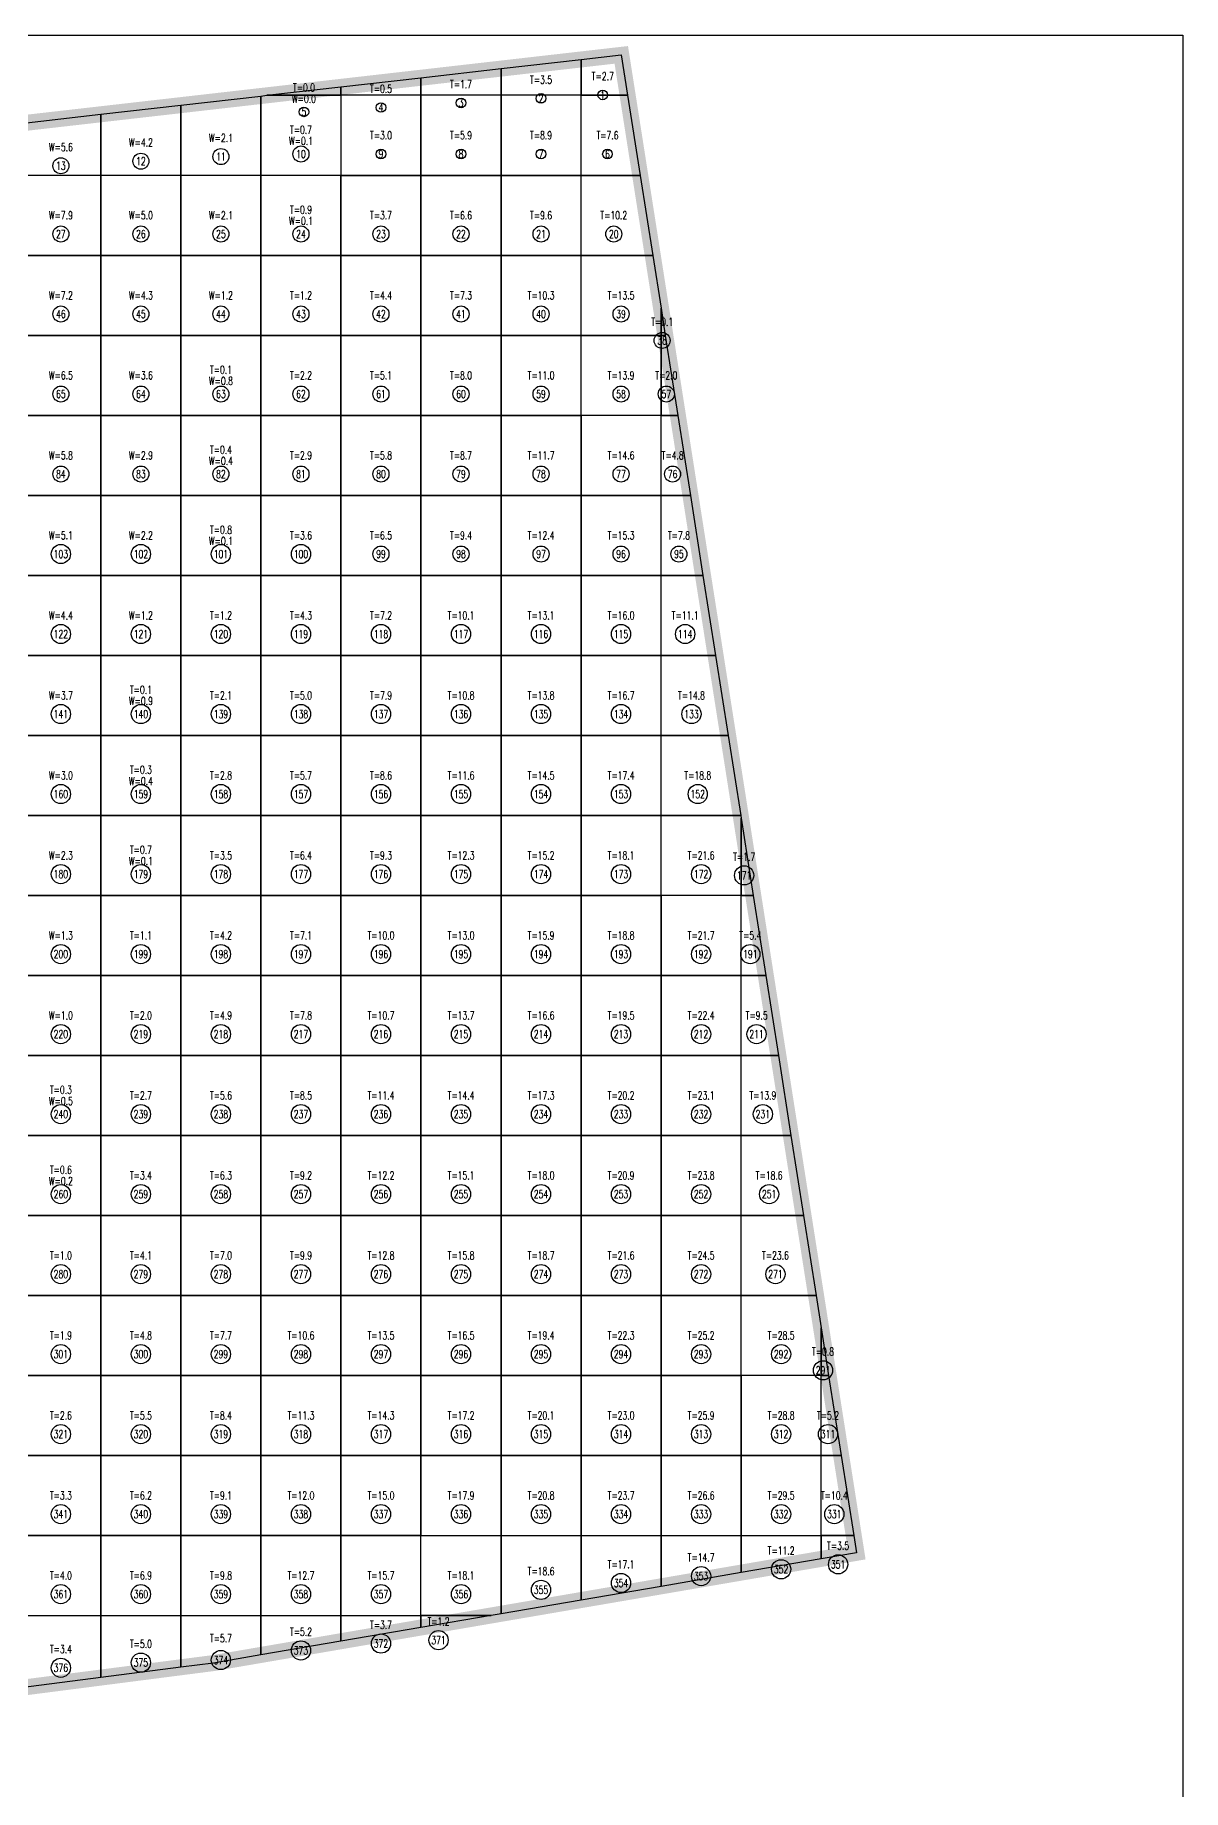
# Model space of a CAD drawing. Extents: x 4283 to 40403, y 1134 to 1764.
# Drawn here: x 14646.8 to 14712, y 1574.4 to 1674.1 of the extents above; entities that cross this region are included whole.
import ezdxf
from ezdxf.enums import TextEntityAlignment as Align

# ---------------------------------------------------------------- set-up
doc = ezdxf.new("R2010")
doc.units = 0
for name, color, linetype in [('tdz_16-2方格网', 2, 'Continuous'), ('tdz_16-2方格网计算', 7, 'Continuous'), ('tdz_土方计算图', 7, 'Continuous'), ('tdz_格田', 6, 'Continuous')]:
    doc.layers.add(name, color=color, linetype=linetype)
doc.styles.add('GLandNum', font='txt_____.ttf', dxfattribs={"width": 0.7, "height": 0.5})

msp = doc.modelspace()

# ---------------------------------------------------------------- linework, layer by layer
at = {"layer": 'tdz_16-2方格网', "linetype": 'Continuous'}
for points in [[(14680.451, 1670.671, 3082.727), (14677.805, 1670.671, 3082.727), (14677.805, 1672.708, 3082.727), (14680.091, 1672.969, 3082.727)], [(14673.259, 1672.189, 3082.727), (14673.259, 1670.671, 3082.727), (14668.714, 1670.671, 3082.727), (14668.714, 1671.67, 3082.727)], [(14677.805, 1672.708, 3082.727), (14677.805, 1670.671, 3082.727), (14673.259, 1670.671, 3082.727), (14673.259, 1672.189, 3082.727)], [(14664.168, 1671.151, 3082.727), (14664.168, 1670.671, 3082.727), (14659.961, 1670.671, 3082.727)], [(14668.714, 1671.67, 3082.727), (14668.714, 1670.671, 3082.727), (14664.168, 1670.671, 3082.727), (14664.168, 1671.151, 3082.727)], [(14655.077, 1670.113, 3082.727), (14655.077, 1666.125, 3082.727), (14650.532, 1666.125, 3082.727), (14650.532, 1669.594, 3082.727)], [(14659.623, 1670.632, 3082.727), (14659.623, 1666.125, 3082.727), (14655.077, 1666.125, 3082.727), (14655.077, 1670.113, 3082.727)], [(14659.961, 1670.671, 3082.727), (14664.168, 1670.671, 3082.727), (14664.168, 1666.125, 3082.727), (14659.623, 1666.125, 3082.727), (14659.623, 1670.632, 3082.727)], [(14664.168, 1670.671, 3082.727), (14664.168, 1666.125, 3082.727), (14668.714, 1666.125, 3082.727), (14668.714, 1670.671, 3082.727)], [(14668.714, 1670.671, 3082.727), (14668.714, 1666.125, 3082.727), (14673.259, 1666.125, 3082.727), (14673.259, 1670.671, 3082.727)], [(14673.259, 1670.671, 3082.727), (14673.259, 1666.125, 3082.727), (14677.805, 1666.125, 3082.727), (14677.805, 1670.671, 3082.727)], [(14677.805, 1670.671, 3082.727), (14680.451, 1670.671, 3082.727), (14681.165, 1666.125, 3082.727), (14677.805, 1666.125, 3082.727)], [(14650.532, 1669.594, 3082.727), (14650.532, 1666.125, 3082.727), (14645.987, 1666.125, 3082.727), (14645.987, 1669.075, 3082.727)], [(14645.987, 1666.125, 3082.727), (14645.987, 1661.58, 3082.727), (14650.532, 1661.58, 3082.727), (14650.532, 1666.125, 3082.727)], [(14650.532, 1666.125, 3082.727), (14650.532, 1661.58, 3082.727), (14655.077, 1661.58, 3082.727), (14655.077, 1666.125, 3082.727)], [(14655.077, 1666.125, 3082.727), (14655.077, 1661.58, 3082.727), (14659.623, 1661.58, 3082.727), (14659.623, 1666.125, 3082.727)], [(14659.623, 1666.125, 3082.727), (14659.623, 1661.58, 3082.727), (14664.168, 1661.58, 3082.727), (14664.168, 1666.125, 3082.727)], [(14664.168, 1666.125, 3082.727), (14664.168, 1661.58, 3082.727), (14668.714, 1661.58, 3082.727), (14668.714, 1666.125, 3082.727)], [(14668.714, 1666.125, 3082.727), (14668.714, 1661.58, 3082.727), (14673.259, 1661.58, 3082.727), (14673.259, 1666.125, 3082.727)], [(14673.259, 1666.125, 3082.727), (14673.259, 1661.58, 3082.727), (14677.805, 1661.58, 3082.727), (14677.805, 1666.125, 3082.727)], [(14677.805, 1666.125, 3082.727), (14681.165, 1666.125, 3082.727), (14681.878, 1661.58, 3082.727), (14677.805, 1661.58, 3082.727)], [(14645.987, 1661.58, 3082.727), (14645.987, 1657.034, 3082.727), (14650.532, 1657.034, 3082.727), (14650.532, 1661.58, 3082.727)], [(14650.532, 1661.58, 3082.727), (14650.532, 1657.034, 3082.727), (14655.077, 1657.034, 3082.727), (14655.077, 1661.58, 3082.727)], [(14655.077, 1661.58, 3082.727), (14655.077, 1657.034, 3082.727), (14659.623, 1657.034, 3082.727), (14659.623, 1661.58, 3082.727)], [(14659.623, 1661.58, 3082.727), (14659.623, 1657.034, 3082.727), (14664.168, 1657.034, 3082.727), (14664.168, 1661.58, 3082.727)], [(14664.168, 1661.58, 3082.727), (14664.168, 1657.034, 3082.727), (14668.714, 1657.034, 3082.727), (14668.714, 1661.58, 3082.727)], [(14668.714, 1661.58, 3082.727), (14668.714, 1657.034, 3082.727), (14673.259, 1657.034, 3082.727), (14673.259, 1661.58, 3082.727)], [(14673.259, 1661.58, 3082.727), (14673.259, 1657.034, 3082.727), (14677.805, 1657.034, 3082.727), (14677.805, 1661.58, 3082.727)], [(14682.35, 1658.572, 3082.727), (14682.35, 1657.034, 3082.727), (14677.805, 1657.034, 3082.727), (14677.805, 1661.58, 3082.727), (14681.878, 1661.58, 3082.727)], [(14682.592, 1657.034, 3082.727), (14682.35, 1657.034, 3082.727), (14682.35, 1658.572, 3082.727)], [(14645.987, 1657.034, 3082.727), (14645.987, 1652.489, 3082.727), (14650.532, 1652.489, 3082.727), (14650.532, 1657.034, 3082.727)], [(14650.532, 1657.034, 3082.727), (14650.532, 1652.489, 3082.727), (14655.077, 1652.489, 3082.727), (14655.077, 1657.034, 3082.727)], [(14655.077, 1657.034, 3082.727), (14655.077, 1652.489, 3082.727), (14659.623, 1652.489, 3082.727), (14659.623, 1657.034, 3082.727)], [(14659.623, 1657.034, 3082.727), (14659.623, 1652.489, 3082.727), (14664.168, 1652.489, 3082.727), (14664.168, 1657.034, 3082.727)], [(14664.168, 1657.034, 3082.727), (14664.168, 1652.489, 3082.727), (14668.714, 1652.489, 3082.727), (14668.714, 1657.034, 3082.727)], [(14668.714, 1657.034, 3082.727), (14668.714, 1652.489, 3082.727), (14673.259, 1652.489, 3082.727), (14673.259, 1657.034, 3082.727)], [(14673.259, 1657.034, 3082.727), (14673.259, 1652.489, 3082.727), (14677.805, 1652.489, 3082.727), (14677.805, 1657.034, 3082.727)], [(14677.805, 1652.489, 3082.727), (14677.805, 1657.034, 3082.727), (14682.35, 1657.034, 3082.727), (14682.35, 1652.489, 3082.727)], [(14682.35, 1657.034, 3082.727), (14682.592, 1657.034, 3082.727), (14683.305, 1652.489, 3082.727), (14682.35, 1652.489, 3082.727)], [(14645.987, 1652.489, 3082.727), (14645.987, 1647.943, 3082.727), (14650.532, 1647.943, 3082.727), (14650.532, 1652.489, 3082.727)], [(14650.532, 1652.489, 3082.727), (14650.532, 1647.943, 3082.727), (14655.077, 1647.943, 3082.727), (14655.077, 1652.489, 3082.727)], [(14655.077, 1652.489, 3082.727), (14655.077, 1647.943, 3082.727), (14659.623, 1647.943, 3082.727), (14659.623, 1652.489, 3082.727)], [(14659.623, 1652.489, 3082.727), (14659.623, 1647.943, 3082.727), (14664.168, 1647.943, 3082.727), (14664.168, 1652.489, 3082.727)], [(14664.168, 1652.489, 3082.727), (14664.168, 1647.943, 3082.727), (14668.714, 1647.943, 3082.727), (14668.714, 1652.489, 3082.727)], [(14668.714, 1652.489, 3082.727), (14668.714, 1647.943, 3082.727), (14673.259, 1647.943, 3082.727), (14673.259, 1652.489, 3082.727)], [(14673.259, 1652.489, 3082.727), (14673.259, 1647.943, 3082.727), (14677.805, 1647.943, 3082.727), (14677.805, 1652.489, 3082.727)], [(14677.805, 1652.489, 3082.727), (14677.805, 1647.943, 3082.727), (14682.35, 1647.943, 3082.727), (14682.35, 1652.489, 3082.727)], [(14682.35, 1652.489, 3082.727), (14683.305, 1652.489, 3082.727), (14684.018, 1647.943, 3082.727), (14682.35, 1647.943, 3082.727)], [(14645.987, 1647.943, 3082.727), (14645.987, 1643.398, 3082.727), (14650.532, 1643.398, 3082.727), (14650.532, 1647.943, 3082.727)], [(14650.532, 1647.943, 3082.727), (14650.532, 1643.398, 3082.727), (14655.077, 1643.398, 3082.727), (14655.077, 1647.943, 3082.727)], [(14655.077, 1647.943, 3082.727), (14655.077, 1643.398, 3082.727), (14659.623, 1643.398, 3082.727), (14659.623, 1647.943, 3082.727)], [(14659.623, 1647.943, 3082.727), (14659.623, 1643.398, 3082.727), (14664.168, 1643.398, 3082.727), (14664.168, 1647.943, 3082.727)], [(14664.168, 1647.943, 3082.727), (14664.168, 1643.398, 3082.727), (14668.714, 1643.398, 3082.727), (14668.714, 1647.943, 3082.727)], [(14668.714, 1647.943, 3082.727), (14668.714, 1643.398, 3082.727), (14673.259, 1643.398, 3082.727), (14673.259, 1647.943, 3082.727)], [(14673.259, 1647.943, 3082.727), (14673.259, 1643.398, 3082.727), (14677.805, 1643.398, 3082.727), (14677.805, 1647.943, 3082.727)], [(14677.805, 1647.943, 3082.727), (14677.805, 1643.398, 3082.727), (14682.35, 1643.398, 3082.727), (14682.35, 1647.943, 3082.727)], [(14682.35, 1647.943, 3082.727), (14684.018, 1647.943, 3082.727), (14684.732, 1643.398, 3082.727), (14682.35, 1643.398, 3082.727)], [(14645.987, 1643.398, 3082.727), (14645.987, 1638.853, 3082.727), (14650.532, 1638.853, 3082.727), (14650.532, 1643.398, 3082.727)], [(14650.532, 1643.398, 3082.727), (14650.532, 1638.853, 3082.727), (14655.077, 1638.853, 3082.727), (14655.077, 1643.398, 3082.727)], [(14655.077, 1643.398, 3082.727), (14655.077, 1638.853, 3082.727), (14659.623, 1638.853, 3082.727), (14659.623, 1643.398, 3082.727)], [(14659.623, 1643.398, 3082.727), (14659.623, 1638.853, 3082.727), (14664.168, 1638.853, 3082.727), (14664.168, 1643.398, 3082.727)], [(14664.168, 1643.398, 3082.727), (14664.168, 1638.853, 3082.727), (14668.714, 1638.853, 3082.727), (14668.714, 1643.398, 3082.727)], [(14668.714, 1643.398, 3082.727), (14668.714, 1638.853, 3082.727), (14673.259, 1638.853, 3082.727), (14673.259, 1643.398, 3082.727)], [(14673.259, 1643.398, 3082.727), (14673.259, 1638.853, 3082.727), (14677.805, 1638.853, 3082.727), (14677.805, 1643.398, 3082.727)], [(14677.805, 1643.398, 3082.727), (14677.805, 1638.853, 3082.727), (14682.35, 1638.853, 3082.727), (14682.35, 1643.398, 3082.727)], [(14682.35, 1643.398, 3082.727), (14684.732, 1643.398, 3082.727), (14685.445, 1638.853, 3082.727), (14682.35, 1638.853, 3082.727)], [(14645.987, 1638.853, 3082.727), (14645.987, 1634.307, 3082.727), (14650.532, 1634.307, 3082.727), (14650.532, 1638.853, 3082.727)], [(14650.532, 1638.853, 3082.727), (14650.532, 1634.307, 3082.727), (14655.077, 1634.307, 3082.727), (14655.077, 1638.853, 3082.727)], [(14655.077, 1638.853, 3082.727), (14655.077, 1634.307, 3082.727), (14659.623, 1634.307, 3082.727), (14659.623, 1638.853, 3082.727)], [(14659.623, 1638.853, 3082.727), (14659.623, 1634.307, 3082.727), (14664.168, 1634.307, 3082.727), (14664.168, 1638.853, 3082.727)], [(14664.168, 1638.853, 3082.727), (14664.168, 1634.307, 3082.727), (14668.714, 1634.307, 3082.727), (14668.714, 1638.853, 3082.727)], [(14668.714, 1638.853, 3082.727), (14668.714, 1634.307, 3082.727), (14673.259, 1634.307, 3082.727), (14673.259, 1638.853, 3082.727)], [(14673.259, 1638.853, 3082.727), (14673.259, 1634.307, 3082.727), (14677.805, 1634.307, 3082.727), (14677.805, 1638.853, 3082.727)], [(14677.805, 1638.853, 3082.727), (14677.805, 1634.307, 3082.727), (14682.35, 1634.307, 3082.727), (14682.35, 1638.853, 3082.727)], [(14682.35, 1638.853, 3082.727), (14685.445, 1638.853, 3082.727), (14686.159, 1634.307, 3082.727), (14682.35, 1634.307, 3082.727)], [(14645.987, 1634.307, 3082.727), (14645.987, 1629.762, 3082.727), (14650.532, 1629.762, 3082.727), (14650.532, 1634.307, 3082.727)], [(14650.532, 1634.307, 3082.727), (14650.532, 1629.762, 3082.727), (14655.077, 1629.762, 3082.727), (14655.077, 1634.307, 3082.727)], [(14655.077, 1634.307, 3082.727), (14655.077, 1629.762, 3082.727), (14659.623, 1629.762, 3082.727), (14659.623, 1634.307, 3082.727)], [(14659.623, 1634.307, 3082.727), (14659.623, 1629.762, 3082.727), (14664.168, 1629.762, 3082.727), (14664.168, 1634.307, 3082.727)], [(14664.168, 1634.307, 3082.727), (14664.168, 1629.762, 3082.727), (14668.714, 1629.762, 3082.727), (14668.714, 1634.307, 3082.727)], [(14668.714, 1634.307, 3082.727), (14668.714, 1629.762, 3082.727), (14673.259, 1629.762, 3082.727), (14673.259, 1634.307, 3082.727)], [(14673.259, 1634.307, 3082.727), (14673.259, 1629.762, 3082.727), (14677.805, 1629.762, 3082.727), (14677.805, 1634.307, 3082.727)], [(14677.805, 1634.307, 3082.727), (14677.805, 1629.762, 3082.727), (14682.35, 1629.762, 3082.727), (14682.35, 1634.307, 3082.727)], [(14682.35, 1634.307, 3082.727), (14686.159, 1634.307, 3082.727), (14686.872, 1629.762, 3082.727), (14682.35, 1629.762, 3082.727)], [(14645.987, 1629.762, 3082.727), (14645.987, 1625.216, 3082.727), (14650.532, 1625.216, 3082.727), (14650.532, 1629.762, 3082.727)], [(14650.532, 1629.762, 3082.727), (14650.532, 1625.216, 3082.727), (14655.077, 1625.216, 3082.727), (14655.077, 1629.762, 3082.727)], [(14655.077, 1629.762, 3082.727), (14655.077, 1625.216, 3082.727), (14659.623, 1625.216, 3082.727), (14659.623, 1629.762, 3082.727)], [(14659.623, 1629.762, 3082.727), (14659.623, 1625.216, 3082.727), (14664.168, 1625.216, 3082.727), (14664.168, 1629.762, 3082.727)], [(14664.168, 1629.762, 3082.727), (14664.168, 1625.216, 3082.727), (14668.714, 1625.216, 3082.727), (14668.714, 1629.762, 3082.727)], [(14668.714, 1629.762, 3082.727), (14668.714, 1625.216, 3082.727), (14673.259, 1625.216, 3082.727), (14673.259, 1629.762, 3082.727)], [(14673.259, 1629.762, 3082.727), (14673.259, 1625.216, 3082.727), (14677.805, 1625.216, 3082.727), (14677.805, 1629.762, 3082.727)], [(14677.805, 1629.762, 3082.727), (14677.805, 1625.216, 3082.727), (14682.35, 1625.216, 3082.727), (14682.35, 1629.762, 3082.727)], [(14686.896, 1629.612, 3082.727), (14686.896, 1625.216, 3082.727), (14682.35, 1625.216, 3082.727), (14682.35, 1629.762, 3082.727), (14686.872, 1629.762, 3082.727)], [(14687.586, 1625.216, 3082.727), (14686.896, 1625.216, 3082.727), (14686.896, 1629.612, 3082.727)], [(14645.987, 1625.216, 3082.727), (14645.987, 1620.671, 3082.727), (14650.532, 1620.671, 3082.727), (14650.532, 1625.216, 3082.727)], [(14650.532, 1625.216, 3082.727), (14650.532, 1620.671, 3082.727), (14655.077, 1620.671, 3082.727), (14655.077, 1625.216, 3082.727)], [(14655.077, 1625.216, 3082.727), (14655.077, 1620.671, 3082.727), (14659.623, 1620.671, 3082.727), (14659.623, 1625.216, 3082.727)], [(14659.623, 1625.216, 3082.727), (14659.623, 1620.671, 3082.727), (14664.168, 1620.671, 3082.727), (14664.168, 1625.216, 3082.727)], [(14664.168, 1625.216, 3082.727), (14664.168, 1620.671, 3082.727), (14668.714, 1620.671, 3082.727), (14668.714, 1625.216, 3082.727)], [(14668.714, 1625.216, 3082.727), (14668.714, 1620.671, 3082.727), (14673.259, 1620.671, 3082.727), (14673.259, 1625.216, 3082.727)], [(14673.259, 1625.216, 3082.727), (14673.259, 1620.671, 3082.727), (14677.805, 1620.671, 3082.727), (14677.805, 1625.216, 3082.727)], [(14677.805, 1625.216, 3082.727), (14677.805, 1620.671, 3082.727), (14682.35, 1620.671, 3082.727), (14682.35, 1625.216, 3082.727)], [(14682.35, 1625.216, 3082.727), (14682.35, 1620.671, 3082.727), (14686.896, 1620.671, 3082.727), (14686.896, 1625.216, 3082.727)], [(14686.896, 1625.216, 3082.727), (14687.586, 1625.216, 3082.727), (14688.299, 1620.671, 3082.727), (14686.896, 1620.671, 3082.727)], [(14645.987, 1620.671, 3082.727), (14645.987, 1616.125, 3082.727), (14650.532, 1616.125, 3082.727), (14650.532, 1620.671, 3082.727)], [(14650.532, 1620.671, 3082.727), (14650.532, 1616.125, 3082.727), (14655.077, 1616.125, 3082.727), (14655.077, 1620.671, 3082.727)], [(14655.077, 1620.671, 3082.727), (14655.077, 1616.125, 3082.727), (14659.623, 1616.125, 3082.727), (14659.623, 1620.671, 3082.727)], [(14659.623, 1620.671, 3082.727), (14659.623, 1616.125, 3082.727), (14664.168, 1616.125, 3082.727), (14664.168, 1620.671, 3082.727)], [(14664.168, 1620.671, 3082.727), (14664.168, 1616.125, 3082.727), (14668.714, 1616.125, 3082.727), (14668.714, 1620.671, 3082.727)], [(14668.714, 1620.671, 3082.727), (14668.714, 1616.125, 3082.727), (14673.259, 1616.125, 3082.727), (14673.259, 1620.671, 3082.727)], [(14673.259, 1620.671, 3082.727), (14673.259, 1616.125, 3082.727), (14677.805, 1616.125, 3082.727), (14677.805, 1620.671, 3082.727)], [(14677.805, 1620.671, 3082.727), (14677.805, 1616.125, 3082.727), (14682.35, 1616.125, 3082.727), (14682.35, 1620.671, 3082.727)], [(14682.35, 1620.671, 3082.727), (14682.35, 1616.125, 3082.727), (14686.896, 1616.125, 3082.727), (14686.896, 1620.671, 3082.727)], [(14686.896, 1620.671, 3082.727), (14688.299, 1620.671, 3082.727), (14689.013, 1616.125, 3082.727), (14686.896, 1616.125, 3082.727)], [(14645.987, 1616.125, 3082.727), (14645.987, 1611.58, 3082.727), (14650.532, 1611.58, 3082.727), (14650.532, 1616.125, 3082.727)], [(14650.532, 1616.125, 3082.727), (14650.532, 1611.58, 3082.727), (14655.077, 1611.58, 3082.727), (14655.077, 1616.125, 3082.727)], [(14655.077, 1616.125, 3082.727), (14655.077, 1611.58, 3082.727), (14659.623, 1611.58, 3082.727), (14659.623, 1616.125, 3082.727)], [(14659.623, 1616.125, 3082.727), (14659.623, 1611.58, 3082.727), (14664.168, 1611.58, 3082.727), (14664.168, 1616.125, 3082.727)], [(14664.168, 1616.125, 3082.727), (14664.168, 1611.58, 3082.727), (14668.714, 1611.58, 3082.727), (14668.714, 1616.125, 3082.727)], [(14668.714, 1616.125, 3082.727), (14668.714, 1611.58, 3082.727), (14673.259, 1611.58, 3082.727), (14673.259, 1616.125, 3082.727)], [(14673.259, 1616.125, 3082.727), (14673.259, 1611.58, 3082.727), (14677.805, 1611.58, 3082.727), (14677.805, 1616.125, 3082.727)], [(14677.805, 1616.125, 3082.727), (14677.805, 1611.58, 3082.727), (14682.35, 1611.58, 3082.727), (14682.35, 1616.125, 3082.727)], [(14682.35, 1616.125, 3082.727), (14682.35, 1611.58, 3082.727), (14686.896, 1611.58, 3082.727), (14686.896, 1616.125, 3082.727)], [(14686.896, 1616.125, 3082.727), (14689.013, 1616.125, 3082.727), (14689.726, 1611.58, 3082.727), (14686.896, 1611.58, 3082.727)], [(14645.987, 1611.58, 3082.727), (14645.987, 1607.034, 3082.727), (14650.532, 1607.034, 3082.727), (14650.532, 1611.58, 3082.727)], [(14650.532, 1611.58, 3082.727), (14650.532, 1607.034, 3082.727), (14655.077, 1607.034, 3082.727), (14655.077, 1611.58, 3082.727)], [(14655.077, 1611.58, 3082.727), (14655.077, 1607.034, 3082.727), (14659.623, 1607.034, 3082.727), (14659.623, 1611.58, 3082.727)], [(14659.623, 1611.58, 3082.727), (14659.623, 1607.034, 3082.727), (14664.168, 1607.034, 3082.727), (14664.168, 1611.58, 3082.727)], [(14664.168, 1611.58, 3082.727), (14664.168, 1607.034, 3082.727), (14668.714, 1607.034, 3082.727), (14668.714, 1611.58, 3082.727)], [(14668.714, 1611.58, 3082.727), (14668.714, 1607.034, 3082.727), (14673.259, 1607.034, 3082.727), (14673.259, 1611.58, 3082.727)], [(14673.259, 1611.58, 3082.727), (14673.259, 1607.034, 3082.727), (14677.805, 1607.034, 3082.727), (14677.805, 1611.58, 3082.727)], [(14677.805, 1611.58, 3082.727), (14677.805, 1607.034, 3082.727), (14682.35, 1607.034, 3082.727), (14682.35, 1611.58, 3082.727)], [(14682.35, 1611.58, 3082.727), (14682.35, 1607.034, 3082.727), (14686.896, 1607.034, 3082.727), (14686.896, 1611.58, 3082.727)], [(14686.896, 1611.58, 3082.727), (14689.726, 1611.58, 3082.727), (14690.439, 1607.034, 3082.727), (14686.896, 1607.034, 3082.727)], [(14645.987, 1607.034, 3082.727), (14645.987, 1602.489, 3082.727), (14650.532, 1602.489, 3082.727), (14650.532, 1607.034, 3082.727)], [(14650.532, 1607.034, 3082.727), (14650.532, 1602.489, 3082.727), (14655.077, 1602.489, 3082.727), (14655.077, 1607.034, 3082.727)], [(14655.077, 1607.034, 3082.727), (14655.077, 1602.489, 3082.727), (14659.623, 1602.489, 3082.727), (14659.623, 1607.034, 3082.727)], [(14659.623, 1607.034, 3082.727), (14659.623, 1602.489, 3082.727), (14664.168, 1602.489, 3082.727), (14664.168, 1607.034, 3082.727)], [(14664.168, 1607.034, 3082.727), (14664.168, 1602.489, 3082.727), (14668.714, 1602.489, 3082.727), (14668.714, 1607.034, 3082.727)], [(14668.714, 1607.034, 3082.727), (14668.714, 1602.489, 3082.727), (14673.259, 1602.489, 3082.727), (14673.259, 1607.034, 3082.727)], [(14673.259, 1607.034, 3082.727), (14673.259, 1602.489, 3082.727), (14677.805, 1602.489, 3082.727), (14677.805, 1607.034, 3082.727)], [(14677.805, 1607.034, 3082.727), (14677.805, 1602.489, 3082.727), (14682.35, 1602.489, 3082.727), (14682.35, 1607.034, 3082.727)], [(14682.35, 1607.034, 3082.727), (14682.35, 1602.489, 3082.727), (14686.896, 1602.489, 3082.727), (14686.896, 1607.034, 3082.727)], [(14686.896, 1607.034, 3082.727), (14690.439, 1607.034, 3082.727), (14691.153, 1602.489, 3082.727), (14686.896, 1602.489, 3082.727)], [(14645.987, 1602.489, 3082.727), (14645.987, 1597.943, 3082.727), (14650.532, 1597.943, 3082.727), (14650.532, 1602.489, 3082.727)], [(14650.532, 1602.489, 3082.727), (14650.532, 1597.943, 3082.727), (14655.077, 1597.943, 3082.727), (14655.077, 1602.489, 3082.727)], [(14655.077, 1602.489, 3082.727), (14655.077, 1597.943, 3082.727), (14659.623, 1597.943, 3082.727), (14659.623, 1602.489, 3082.727)], [(14659.623, 1602.489, 3082.727), (14659.623, 1597.943, 3082.727), (14664.168, 1597.943, 3082.727), (14664.168, 1602.489, 3082.727)], [(14664.168, 1602.489, 3082.727), (14664.168, 1597.943, 3082.727), (14668.714, 1597.943, 3082.727), (14668.714, 1602.489, 3082.727)], [(14668.714, 1602.489, 3082.727), (14668.714, 1597.943, 3082.727), (14673.259, 1597.943, 3082.727), (14673.259, 1602.489, 3082.727)], [(14673.259, 1602.489, 3082.727), (14673.259, 1597.943, 3082.727), (14677.805, 1597.943, 3082.727), (14677.805, 1602.489, 3082.727)], [(14677.805, 1602.489, 3082.727), (14677.805, 1597.943, 3082.727), (14682.35, 1597.943, 3082.727), (14682.35, 1602.489, 3082.727)], [(14682.35, 1602.489, 3082.727), (14682.35, 1597.943, 3082.727), (14686.896, 1597.943, 3082.727), (14686.896, 1602.489, 3082.727)], [(14691.441, 1600.653, 3082.727), (14691.441, 1597.943, 3082.727), (14686.896, 1597.943, 3082.727), (14686.896, 1602.489, 3082.727), (14691.153, 1602.489, 3082.727)], [(14691.866, 1597.943, 3082.727), (14691.441, 1597.943, 3082.727), (14691.441, 1600.653, 3082.727)], [(14645.987, 1597.943, 3082.727), (14645.987, 1593.398, 3082.727), (14650.532, 1593.398, 3082.727), (14650.532, 1597.943, 3082.727)], [(14650.532, 1597.943, 3082.727), (14650.532, 1593.398, 3082.727), (14655.077, 1593.398, 3082.727), (14655.077, 1597.943, 3082.727)], [(14655.077, 1597.943, 3082.727), (14655.077, 1593.398, 3082.727), (14659.623, 1593.398, 3082.727), (14659.623, 1597.943, 3082.727)], [(14659.623, 1597.943, 3082.727), (14659.623, 1593.398, 3082.727), (14664.168, 1593.398, 3082.727), (14664.168, 1597.943, 3082.727)], [(14664.168, 1597.943, 3082.727), (14664.168, 1593.398, 3082.727), (14668.714, 1593.398, 3082.727), (14668.714, 1597.943, 3082.727)], [(14668.714, 1597.943, 3082.727), (14668.714, 1593.398, 3082.727), (14673.259, 1593.398, 3082.727), (14673.259, 1597.943, 3082.727)], [(14673.259, 1597.943, 3082.727), (14673.259, 1593.398, 3082.727), (14677.805, 1593.398, 3082.727), (14677.805, 1597.943, 3082.727)], [(14677.805, 1597.943, 3082.727), (14677.805, 1593.398, 3082.727), (14682.35, 1593.398, 3082.727), (14682.35, 1597.943, 3082.727)], [(14682.35, 1597.943, 3082.727), (14682.35, 1593.398, 3082.727), (14686.896, 1593.398, 3082.727), (14686.896, 1597.943, 3082.727)], [(14686.896, 1597.943, 3082.727), (14686.896, 1593.398, 3082.727), (14691.441, 1593.398, 3082.727), (14691.441, 1597.943, 3082.727)], [(14691.441, 1597.943, 3082.727), (14691.866, 1597.943, 3082.727), (14692.58, 1593.398, 3082.727), (14691.441, 1593.398, 3082.727)], [(14645.987, 1593.398, 3082.727), (14645.987, 1588.853, 3082.727), (14650.532, 1588.853, 3082.727), (14650.532, 1593.398, 3082.727)], [(14650.532, 1593.398, 3082.727), (14650.532, 1588.853, 3082.727), (14655.077, 1588.853, 3082.727), (14655.077, 1593.398, 3082.727)], [(14655.077, 1593.398, 3082.727), (14655.077, 1588.853, 3082.727), (14659.623, 1588.853, 3082.727), (14659.623, 1593.398, 3082.727)], [(14659.623, 1593.398, 3082.727), (14659.623, 1588.853, 3082.727), (14664.168, 1588.853, 3082.727), (14664.168, 1593.398, 3082.727)], [(14664.168, 1593.398, 3082.727), (14664.168, 1588.853, 3082.727), (14668.714, 1588.853, 3082.727), (14668.714, 1593.398, 3082.727)], [(14668.714, 1593.398, 3082.727), (14668.714, 1588.853, 3082.727), (14673.259, 1588.853, 3082.727), (14673.259, 1593.398, 3082.727)], [(14673.259, 1593.398, 3082.727), (14673.259, 1588.853, 3082.727), (14677.805, 1588.853, 3082.727), (14677.805, 1593.398, 3082.727)], [(14677.805, 1593.398, 3082.727), (14677.805, 1588.853, 3082.727), (14682.35, 1588.853, 3082.727), (14682.35, 1593.398, 3082.727)], [(14682.35, 1593.398, 3082.727), (14682.35, 1588.853, 3082.727), (14686.896, 1588.853, 3082.727), (14686.896, 1593.398, 3082.727)], [(14686.896, 1593.398, 3082.727), (14686.896, 1588.853, 3082.727), (14691.441, 1588.853, 3082.727), (14691.441, 1593.398, 3082.727)], [(14691.441, 1593.398, 3082.727), (14692.58, 1593.398, 3082.727), (14693.293, 1588.853, 3082.727), (14691.441, 1588.853, 3082.727)], [(14645.987, 1588.853, 3082.727), (14645.987, 1584.307, 3082.727), (14650.532, 1584.307, 3082.727), (14650.532, 1588.853, 3082.727)], [(14650.532, 1588.853, 3082.727), (14650.532, 1584.307, 3082.727), (14655.077, 1584.307, 3082.727), (14655.077, 1588.853, 3082.727)], [(14655.077, 1588.853, 3082.727), (14655.077, 1584.307, 3082.727), (14659.623, 1584.307, 3082.727), (14659.623, 1588.853, 3082.727)], [(14659.623, 1588.853, 3082.727), (14659.623, 1584.307, 3082.727), (14664.168, 1584.307, 3082.727), (14664.168, 1588.853, 3082.727)], [(14664.168, 1588.853, 3082.727), (14664.168, 1584.307, 3082.727), (14668.714, 1584.307, 3082.727), (14668.714, 1588.853, 3082.727)], [(14672.693, 1584.307, 3082.727), (14668.714, 1584.307, 3082.727), (14668.714, 1588.853, 3082.727), (14673.259, 1588.853, 3082.727), (14673.259, 1584.404, 3082.727)], [(14673.259, 1584.404, 3082.727), (14673.259, 1588.853, 3082.727), (14677.805, 1588.853, 3082.727), (14677.805, 1585.184, 3082.727)], [(14677.805, 1585.184, 3082.727), (14677.805, 1588.853, 3082.727), (14682.35, 1588.853, 3082.727), (14682.35, 1585.963, 3082.727)], [(14682.35, 1585.963, 3082.727), (14682.35, 1588.853, 3082.727), (14686.896, 1588.853, 3082.727), (14686.896, 1586.742, 3082.727)], [(14686.896, 1586.742, 3082.727), (14686.896, 1588.853, 3082.727), (14691.441, 1588.853, 3082.727), (14691.441, 1587.522, 3082.727)], [(14691.441, 1588.853, 3082.727), (14693.293, 1588.853, 3082.727), (14693.448, 1587.866, 3082.727), (14691.441, 1587.522, 3082.727)], [(14645.987, 1580.196, 3082.727), (14645.987, 1584.307, 3082.727), (14650.532, 1584.307, 3082.727), (14650.532, 1580.781, 3082.727)], [(14650.532, 1580.781, 3082.727), (14650.532, 1584.307, 3082.727), (14655.077, 1584.307, 3082.727), (14655.077, 1581.366, 3082.727)], [(14655.077, 1581.366, 3082.727), (14655.077, 1584.307, 3082.727), (14659.623, 1584.307, 3082.727), (14659.623, 1582.066, 3082.727), (14656.935, 1581.605, 3082.727)], [(14659.623, 1582.066, 3082.727), (14659.623, 1584.307, 3082.727), (14664.168, 1584.307, 3082.727), (14664.168, 1582.846, 3082.727)], [(14664.168, 1582.846, 3082.727), (14664.168, 1584.307, 3082.727), (14668.714, 1584.307, 3082.727), (14668.714, 1583.625, 3082.727)], [(14668.714, 1584.307, 3082.727), (14672.693, 1584.307, 3082.727), (14668.714, 1583.625, 3082.727)]]:
    msp.add_polyline3d(points, close=True, dxfattribs=at)
at = {"layer": 'tdz_16-2方格网计算', "color": 7, "linetype": 'Continuous'}
for centre, radius in [((14679.038, 1670.694), 0.273), ((14662.065, 1669.73), 0.273), ((14666.441, 1669.98), 0.273), ((14670.987, 1670.239), 0.273), ((14675.532, 1670.499), 0.273), ((14648.259, 1666.669), 0.455), ((14652.805, 1666.929), 0.455), ((14657.35, 1667.188), 0.455), ((14661.896, 1667.337), 0.455), ((14666.441, 1667.337), 0.273), ((14670.987, 1667.337), 0.273), ((14675.532, 1667.337), 0.273), ((14679.306, 1667.337), 0.273), ((14648.259, 1662.792), 0.455), ((14652.805, 1662.792), 0.455), ((14657.35, 1662.792), 0.455), ((14661.896, 1662.792), 0.455), ((14666.441, 1662.792), 0.455), ((14670.987, 1662.792), 0.455), ((14675.532, 1662.792), 0.455), ((14679.663, 1662.792), 0.455), ((14648.259, 1658.247), 0.455), ((14652.805, 1658.247), 0.455), ((14657.35, 1658.247), 0.455), ((14661.896, 1658.247), 0.455), ((14666.441, 1658.247), 0.455), ((14670.987, 1658.247), 0.455), ((14675.532, 1658.247), 0.455), ((14680.077, 1658.247), 0.455), ((14682.411, 1656.743), 0.455), ((14648.259, 1653.701), 0.455), ((14652.805, 1653.701), 0.455), ((14657.35, 1653.701), 0.455), ((14661.896, 1653.701), 0.455), ((14666.441, 1653.701), 0.455), ((14670.987, 1653.701), 0.455), ((14675.532, 1653.701), 0.455), ((14680.077, 1653.701), 0.455), ((14682.649, 1653.701), 0.455), ((14648.259, 1649.156), 0.455), ((14652.805, 1649.156), 0.455), ((14657.35, 1649.156), 0.455), ((14661.896, 1649.156), 0.455), ((14666.441, 1649.156), 0.455), ((14670.987, 1649.156), 0.455), ((14675.532, 1649.156), 0.455), ((14680.077, 1649.156), 0.455), ((14683.006, 1649.156), 0.455), ((14648.259, 1644.61), 0.545), ((14652.805, 1644.61), 0.545), ((14657.35, 1644.61), 0.545), ((14661.896, 1644.61), 0.545), ((14666.441, 1644.61), 0.455), ((14670.987, 1644.61), 0.455), ((14675.532, 1644.61), 0.455), ((14680.077, 1644.61), 0.455), ((14683.363, 1644.61), 0.455), ((14648.259, 1640.065), 0.545), ((14652.805, 1640.065), 0.545), ((14657.35, 1640.065), 0.545), ((14661.896, 1640.065), 0.545), ((14666.441, 1640.065), 0.545), ((14670.987, 1640.065), 0.545), ((14675.532, 1640.065), 0.545), ((14680.077, 1640.065), 0.545), ((14683.719, 1640.065), 0.545), ((14648.259, 1635.519), 0.545), ((14652.805, 1635.519), 0.545), ((14657.35, 1635.519), 0.545), ((14661.896, 1635.519), 0.545), ((14666.441, 1635.519), 0.545), ((14670.987, 1635.519), 0.545), ((14675.532, 1635.519), 0.545), ((14680.077, 1635.519), 0.545), ((14684.076, 1635.519), 0.545), ((14648.259, 1630.974), 0.545), ((14652.805, 1630.974), 0.545), ((14657.35, 1630.974), 0.545), ((14661.896, 1630.974), 0.545), ((14666.441, 1630.974), 0.545), ((14670.987, 1630.974), 0.545), ((14675.532, 1630.974), 0.545), ((14680.077, 1630.974), 0.545), ((14684.433, 1630.974), 0.545), ((14648.259, 1626.428), 0.545), ((14652.805, 1626.428), 0.545), ((14657.35, 1626.428), 0.545), ((14661.896, 1626.428), 0.545), ((14666.441, 1626.428), 0.545), ((14670.987, 1626.428), 0.545), ((14675.532, 1626.428), 0.545), ((14680.077, 1626.428), 0.545), ((14684.623, 1626.428), 0.545), ((14687.068, 1626.354), 0.545), ((14648.259, 1621.883), 0.545), ((14652.805, 1621.883), 0.545), ((14657.35, 1621.883), 0.545), ((14661.896, 1621.883), 0.545), ((14666.441, 1621.883), 0.545), ((14670.987, 1621.883), 0.545), ((14675.532, 1621.883), 0.545), ((14680.077, 1621.883), 0.545), ((14684.623, 1621.883), 0.545), ((14687.419, 1621.883), 0.545), ((14648.259, 1617.337), 0.545), ((14652.805, 1617.337), 0.545), ((14657.35, 1617.337), 0.545), ((14661.896, 1617.337), 0.545), ((14666.441, 1617.337), 0.545), ((14670.987, 1617.337), 0.545), ((14675.532, 1617.337), 0.545), ((14680.077, 1617.337), 0.545), ((14684.623, 1617.337), 0.545), ((14687.776, 1617.337), 0.545), ((14648.259, 1612.792), 0.545), ((14652.805, 1612.792), 0.545), ((14657.35, 1612.792), 0.545), ((14661.896, 1612.792), 0.545), ((14666.441, 1612.792), 0.545), ((14670.987, 1612.792), 0.545), ((14675.532, 1612.792), 0.545), ((14680.077, 1612.792), 0.545), ((14684.623, 1612.792), 0.545), ((14688.132, 1612.792), 0.545), ((14648.259, 1608.247), 0.545), ((14652.805, 1608.247), 0.545), ((14657.35, 1608.247), 0.545), ((14661.896, 1608.247), 0.545), ((14666.441, 1608.247), 0.545), ((14670.987, 1608.247), 0.545), ((14675.532, 1608.247), 0.545), ((14680.077, 1608.247), 0.545), ((14684.623, 1608.247), 0.545), ((14688.489, 1608.247), 0.545), ((14648.259, 1603.701), 0.545), ((14652.805, 1603.701), 0.545), ((14657.35, 1603.701), 0.545), ((14661.896, 1603.701), 0.545), ((14666.441, 1603.701), 0.545), ((14670.987, 1603.701), 0.545), ((14675.532, 1603.701), 0.545), ((14680.077, 1603.701), 0.545), ((14684.623, 1603.701), 0.545), ((14688.846, 1603.701), 0.545), ((14648.259, 1599.156), 0.545), ((14652.805, 1599.156), 0.545), ((14657.35, 1599.156), 0.545), ((14661.896, 1599.156), 0.545), ((14666.441, 1599.156), 0.545), ((14670.987, 1599.156), 0.545), ((14675.532, 1599.156), 0.545), ((14680.077, 1599.156), 0.545), ((14684.623, 1599.156), 0.545), ((14689.168, 1599.156), 0.545), ((14691.547, 1598.237), 0.545), ((14648.259, 1594.61), 0.545), ((14652.805, 1594.61), 0.545), ((14657.35, 1594.61), 0.545), ((14661.896, 1594.61), 0.545), ((14666.441, 1594.61), 0.545), ((14670.987, 1594.61), 0.545), ((14675.532, 1594.61), 0.545), ((14680.077, 1594.61), 0.545), ((14684.623, 1594.61), 0.545), ((14689.168, 1594.61), 0.545), ((14691.832, 1594.61), 0.545), ((14648.259, 1590.065), 0.545), ((14652.805, 1590.065), 0.545), ((14657.35, 1590.065), 0.545), ((14661.896, 1590.065), 0.545), ((14666.441, 1590.065), 0.545), ((14670.987, 1590.065), 0.545), ((14675.532, 1590.065), 0.545), ((14680.077, 1590.065), 0.545), ((14684.623, 1590.065), 0.545), ((14689.168, 1590.065), 0.545), ((14692.189, 1590.065), 0.545), ((14689.168, 1586.932), 0.545), ((14692.406, 1587.212), 0.545), ((14675.532, 1585.763), 0.545), ((14680.077, 1586.152), 0.545), ((14684.623, 1586.542), 0.545), ((14648.259, 1585.519), 0.545), ((14652.805, 1585.519), 0.545), ((14657.35, 1585.519), 0.545), ((14661.896, 1585.519), 0.545), ((14666.441, 1585.519), 0.545), ((14670.987, 1585.519), 0.545), ((14666.441, 1582.711), 0.545), ((14669.709, 1582.905), 0.545), ((14652.805, 1581.63), 0.545), ((14657.35, 1581.776), 0.545), ((14661.896, 1582.321), 0.545), ((14648.259, 1581.337), 0.545)]:
    msp.add_circle(centre, radius, dxfattribs=at)
at = {"layer": 'tdz_土方计算图', "linetype": 'Continuous'}
for points in [[(14581.99, 1674.092), (14711.99, 1674.092)], [(14711.99, 1674.092), (14711.99, 1514.092)]]:
    msp.add_lwpolyline(points, dxfattribs=at)
at = {"layer": 'tdz_格田', "linetype": 'Continuous', "lineweight": 60, "const_width": 0.909}
msp.add_lwpolyline([(14600.532, 1663.886), (14680.091, 1672.969), (14693.448, 1587.866), (14656.935, 1581.605), (14607.313, 1575.216), (14600.532, 1663.886)], close=True, dxfattribs=at)

# ---------------------------------------------------------------- texts
at = {"layer": 'tdz_16-2方格网计算', "color": 2, "linetype": 'Continuous', "style": 'GLandNum', "width": 0.7}
for s, p in [('T=2.7', (14679.038, 1671.754)), ('T=0.0', (14662.065, 1671.109)), ('T=0.5', (14666.441, 1671.041)), ('T=1.7', (14670.987, 1671.3)), ('T=3.5', (14675.532, 1671.56)), ('T=0.7', (14661.896, 1668.716)), ('T=3.0', (14666.441, 1668.398)), ('T=5.9', (14670.987, 1668.398)), ('T=8.9', (14675.532, 1668.398)), ('T=7.6', (14679.306, 1668.398)), ('T=0.9', (14661.896, 1664.171)), ('T=3.7', (14666.441, 1663.853)), ('T=6.6', (14670.987, 1663.853)), ('T=9.6', (14675.532, 1663.853)), ('T=10.2', (14679.663, 1663.853)), ('T=1.2', (14661.896, 1659.307)), ('T=4.4', (14666.441, 1659.307)), ('T=7.3', (14670.987, 1659.307)), ('T=10.3', (14675.532, 1659.307)), ('T=13.5', (14680.077, 1659.307)), ('T=0.1', (14682.411, 1657.803)), ('T=0.1', (14657.35, 1655.08)), ('T=2.2', (14661.896, 1654.762)), ('T=5.1', (14666.441, 1654.762)), ('T=8.0', (14670.987, 1654.762)), ('T=11.0', (14675.532, 1654.762)), ('T=13.9', (14680.077, 1654.762)), ('T=2.0', (14682.649, 1654.762)), ('T=0.4', (14657.35, 1650.534)), ('T=2.9', (14661.896, 1650.216)), ('T=5.8', (14666.441, 1650.216)), ('T=8.7', (14670.987, 1650.216)), ('T=11.7', (14675.532, 1650.216)), ('T=14.6', (14680.077, 1650.216)), ('T=4.8', (14683.006, 1650.216)), ('T=0.8', (14657.35, 1645.989)), ('T=3.6', (14661.896, 1645.671)), ('T=6.5', (14666.441, 1645.671)), ('T=9.4', (14670.987, 1645.671)), ('T=12.4', (14675.532, 1645.671)), ('T=15.3', (14680.077, 1645.671)), ('T=7.8', (14683.363, 1645.671)), ('T=1.2', (14657.35, 1641.125)), ('T=4.3', (14661.896, 1641.125)), ('T=7.2', (14666.441, 1641.125)), ('T=10.1', (14670.987, 1641.125)), ('T=13.1', (14675.532, 1641.125)), ('T=16.0', (14680.077, 1641.125)), ('T=11.1', (14683.719, 1641.125)), ('T=0.1', (14652.805, 1636.898)), ('T=2.1', (14657.35, 1636.58)), ('T=5.0', (14661.896, 1636.58)), ('T=7.9', (14666.441, 1636.58)), ('T=10.8', (14670.987, 1636.58)), ('T=13.8', (14675.532, 1636.58)), ('T=16.7', (14680.077, 1636.58)), ('T=14.8', (14684.076, 1636.58)), ('T=0.3', (14652.805, 1632.353)), ('T=2.8', (14657.35, 1632.034)), ('T=5.7', (14661.896, 1632.034)), ('T=8.6', (14666.441, 1632.034)), ('T=11.6', (14670.987, 1632.034)), ('T=14.5', (14675.532, 1632.034)), ('T=17.4', (14680.077, 1632.034)), ('T=18.8', (14684.433, 1632.034)), ('T=0.7', (14652.805, 1627.807)), ('T=3.5', (14657.35, 1627.489)), ('T=6.4', (14661.896, 1627.489)), ('T=9.3', (14666.441, 1627.489)), ('T=12.3', (14670.987, 1627.489)), ('T=15.2', (14675.532, 1627.489)), ('T=18.1', (14680.077, 1627.489)), ('T=21.6', (14684.623, 1627.489)), ('T=1.7', (14687.068, 1627.414)), ('T=1.1', (14652.805, 1622.943)), ('T=4.2', (14657.35, 1622.943)), ('T=7.1', (14661.896, 1622.943)), ('T=10.0', (14666.441, 1622.943)), ('T=13.0', (14670.987, 1622.943)), ('T=15.9', (14675.532, 1622.943)), ('T=18.8', (14680.077, 1622.943)), ('T=21.7', (14684.623, 1622.943)), ('T=5.4', (14687.419, 1622.943)), ('T=2.0', (14652.805, 1618.398)), ('T=4.9', (14657.35, 1618.398)), ('T=7.8', (14661.896, 1618.398)), ('T=10.7', (14666.441, 1618.398)), ('T=13.7', (14670.987, 1618.398)), ('T=16.6', (14675.532, 1618.398)), ('T=19.5', (14680.077, 1618.398)), ('T=22.4', (14684.623, 1618.398)), ('T=9.5', (14687.776, 1618.398)), ('T=0.3', (14648.259, 1614.171)), ('T=2.7', (14652.805, 1613.853)), ('T=5.6', (14657.35, 1613.853)), ('T=8.5', (14661.896, 1613.853)), ('T=11.4', (14666.441, 1613.853)), ('T=14.4', (14670.987, 1613.853)), ('T=17.3', (14675.532, 1613.853)), ('T=20.2', (14680.077, 1613.853)), ('T=23.1', (14684.623, 1613.853)), ('T=13.9', (14688.132, 1613.853)), ('T=0.6', (14648.259, 1609.625)), ('T=3.4', (14652.805, 1609.307)), ('T=6.3', (14657.35, 1609.307)), ('T=9.2', (14661.896, 1609.307)), ('T=12.2', (14666.441, 1609.307)), ('T=15.1', (14670.987, 1609.307)), ('T=18.0', (14675.532, 1609.307)), ('T=20.9', (14680.077, 1609.307)), ('T=23.8', (14684.623, 1609.307)), ('T=18.6', (14688.489, 1609.307)), ('T=1.0', (14648.259, 1604.762)), ('T=4.1', (14652.805, 1604.762)), ('T=7.0', (14657.35, 1604.762)), ('T=9.9', (14661.896, 1604.762)), ('T=12.8', (14666.441, 1604.762)), ('T=15.8', (14670.987, 1604.762)), ('T=18.7', (14675.532, 1604.762)), ('T=21.6', (14680.077, 1604.762)), ('T=24.5', (14684.623, 1604.762)), ('T=23.6', (14688.846, 1604.762)), ('T=1.9', (14648.259, 1600.216)), ('T=4.8', (14652.805, 1600.216)), ('T=7.7', (14657.35, 1600.216)), ('T=10.6', (14661.896, 1600.216)), ('T=13.5', (14666.441, 1600.216)), ('T=16.5', (14670.987, 1600.216)), ('T=19.4', (14675.532, 1600.216)), ('T=22.3', (14680.077, 1600.216)), ('T=25.2', (14684.623, 1600.216)), ('T=28.5', (14689.168, 1600.216)), ('T=0.8', (14691.547, 1599.298)), ('T=2.6', (14648.259, 1595.671)), ('T=5.5', (14652.805, 1595.671)), ('T=8.4', (14657.35, 1595.671)), ('T=11.3', (14661.896, 1595.671)), ('T=14.3', (14666.441, 1595.671)), ('T=17.2', (14670.987, 1595.671)), ('T=20.1', (14675.532, 1595.671)), ('T=23.0', (14680.077, 1595.671)), ('T=25.9', (14684.623, 1595.671)), ('T=28.8', (14689.168, 1595.671)), ('T=5.2', (14691.832, 1595.671)), ('T=3.3', (14648.259, 1591.125)), ('T=6.2', (14652.805, 1591.125)), ('T=9.1', (14657.35, 1591.125)), ('T=12.0', (14661.896, 1591.125)), ('T=15.0', (14666.441, 1591.125)), ('T=17.9', (14670.987, 1591.125)), ('T=20.8', (14675.532, 1591.125)), ('T=23.7', (14680.077, 1591.125)), ('T=26.6', (14684.623, 1591.125)), ('T=29.5', (14689.168, 1591.125)), ('T=10.4', (14692.189, 1591.125)), ('T=11.2', (14689.168, 1587.992)), ('T=3.5', (14692.406, 1588.273)), ('T=17.1', (14680.077, 1587.213)), ('T=14.7', (14684.623, 1587.603)), ('T=4.0', (14648.259, 1586.58)), ('T=6.9', (14652.805, 1586.58)), ('T=9.8', (14657.35, 1586.58)), ('T=12.7', (14661.896, 1586.58)), ('T=15.7', (14666.441, 1586.58)), ('T=18.1', (14670.987, 1586.58)), ('T=18.6', (14675.532, 1586.823)), ('T=1.2', (14669.709, 1583.966)), ('T=5.7', (14657.35, 1583.012)), ('T=5.2', (14661.896, 1583.382)), ('T=3.7', (14666.441, 1583.771)), ('T=3.4', (14648.259, 1582.398)), ('T=5.0', (14652.805, 1582.69))]:
    msp.add_text(s, height=0.4545, dxfattribs=at).set_placement(p, align=Align.MIDDLE_CENTER)
at = {"layer": 'tdz_16-2方格网计算', "color": 7, "linetype": 'Continuous', "style": 'GLandNum', "width": 0.7}
for s, height, p in [('1', 0.455, (14679.038, 1670.694)), ('5', 0.455, (14662.065, 1669.73)), ('4', 0.455, (14666.441, 1669.98)), ('3', 0.455, (14670.987, 1670.239)), ('2', 0.455, (14675.532, 1670.499)), ('13', 0.4545, (14648.259, 1666.669)), ('12', 0.4545, (14652.805, 1666.929)), ('11', 0.4545, (14657.35, 1667.188)), ('10', 0.4545, (14661.896, 1667.337)), ('9', 0.455, (14666.441, 1667.337)), ('8', 0.455, (14670.987, 1667.337)), ('7', 0.455, (14675.532, 1667.337)), ('6', 0.455, (14679.306, 1667.337)), ('27', 0.4545, (14648.259, 1662.792)), ('26', 0.4545, (14652.805, 1662.792)), ('25', 0.4545, (14657.35, 1662.792)), ('24', 0.4545, (14661.896, 1662.792)), ('23', 0.4545, (14666.441, 1662.792)), ('22', 0.4545, (14670.987, 1662.792)), ('21', 0.4545, (14675.532, 1662.792)), ('20', 0.4545, (14679.663, 1662.792)), ('46', 0.4545, (14648.259, 1658.247)), ('45', 0.4545, (14652.805, 1658.247)), ('44', 0.4545, (14657.35, 1658.247)), ('43', 0.4545, (14661.896, 1658.247)), ('42', 0.4545, (14666.441, 1658.247)), ('41', 0.4545, (14670.987, 1658.247)), ('40', 0.4545, (14675.532, 1658.247)), ('39', 0.4545, (14680.077, 1658.247)), ('38', 0.4545, (14682.411, 1656.743)), ('65', 0.4545, (14648.259, 1653.701)), ('64', 0.4545, (14652.805, 1653.701)), ('63', 0.4545, (14657.35, 1653.701)), ('62', 0.4545, (14661.896, 1653.701)), ('61', 0.4545, (14666.441, 1653.701)), ('60', 0.4545, (14670.987, 1653.701)), ('59', 0.4545, (14675.532, 1653.701)), ('58', 0.4545, (14680.077, 1653.701)), ('57', 0.4545, (14682.649, 1653.701)), ('84', 0.4545, (14648.259, 1649.156)), ('83', 0.4545, (14652.805, 1649.156)), ('82', 0.4545, (14657.35, 1649.156)), ('81', 0.4545, (14661.896, 1649.156)), ('80', 0.4545, (14666.441, 1649.156)), ('79', 0.4545, (14670.987, 1649.156)), ('78', 0.4545, (14675.532, 1649.156)), ('77', 0.4545, (14680.077, 1649.156)), ('76', 0.4545, (14683.006, 1649.156)), ('103', 0.4545, (14648.259, 1644.61)), ('102', 0.4545, (14652.805, 1644.61)), ('101', 0.4545, (14657.35, 1644.61)), ('100', 0.4545, (14661.896, 1644.61)), ('99', 0.4545, (14666.441, 1644.61)), ('98', 0.4545, (14670.987, 1644.61)), ('97', 0.4545, (14675.532, 1644.61)), ('96', 0.4545, (14680.077, 1644.61)), ('95', 0.4545, (14683.363, 1644.61)), ('122', 0.4545, (14648.259, 1640.065)), ('121', 0.4545, (14652.805, 1640.065)), ('120', 0.4545, (14657.35, 1640.065)), ('119', 0.4545, (14661.896, 1640.065)), ('118', 0.4545, (14666.441, 1640.065)), ('117', 0.4545, (14670.987, 1640.065)), ('116', 0.4545, (14675.532, 1640.065)), ('115', 0.4545, (14680.077, 1640.065)), ('114', 0.4545, (14683.719, 1640.065)), ('141', 0.4545, (14648.259, 1635.519)), ('140', 0.4545, (14652.805, 1635.519)), ('139', 0.4545, (14657.35, 1635.519)), ('138', 0.4545, (14661.896, 1635.519)), ('137', 0.4545, (14666.441, 1635.519)), ('136', 0.4545, (14670.987, 1635.519)), ('135', 0.4545, (14675.532, 1635.519)), ('134', 0.4545, (14680.077, 1635.519)), ('133', 0.4545, (14684.076, 1635.519)), ('160', 0.4545, (14648.259, 1630.974)), ('159', 0.4545, (14652.805, 1630.974)), ('158', 0.4545, (14657.35, 1630.974)), ('157', 0.4545, (14661.896, 1630.974)), ('156', 0.4545, (14666.441, 1630.974)), ('155', 0.4545, (14670.987, 1630.974)), ('154', 0.4545, (14675.532, 1630.974)), ('153', 0.4545, (14680.077, 1630.974)), ('152', 0.4545, (14684.433, 1630.974)), ('180', 0.4545, (14648.259, 1626.428)), ('179', 0.4545, (14652.805, 1626.428)), ('178', 0.4545, (14657.35, 1626.428)), ('177', 0.4545, (14661.896, 1626.428)), ('176', 0.4545, (14666.441, 1626.428)), ('175', 0.4545, (14670.987, 1626.428)), ('174', 0.4545, (14675.532, 1626.428)), ('173', 0.4545, (14680.077, 1626.428)), ('172', 0.4545, (14684.623, 1626.428)), ('171', 0.4545, (14687.068, 1626.354)), ('200', 0.4545, (14648.259, 1621.883)), ('199', 0.4545, (14652.805, 1621.883)), ('198', 0.4545, (14657.35, 1621.883)), ('197', 0.4545, (14661.896, 1621.883)), ('196', 0.4545, (14666.441, 1621.883)), ('195', 0.4545, (14670.987, 1621.883)), ('194', 0.4545, (14675.532, 1621.883)), ('193', 0.4545, (14680.077, 1621.883)), ('192', 0.4545, (14684.623, 1621.883)), ('191', 0.4545, (14687.419, 1621.883)), ('220', 0.4545, (14648.259, 1617.337)), ('219', 0.4545, (14652.805, 1617.337)), ('218', 0.4545, (14657.35, 1617.337)), ('217', 0.4545, (14661.896, 1617.337)), ('216', 0.4545, (14666.441, 1617.337)), ('215', 0.4545, (14670.987, 1617.337)), ('214', 0.4545, (14675.532, 1617.337)), ('213', 0.4545, (14680.077, 1617.337)), ('212', 0.4545, (14684.623, 1617.337)), ('211', 0.4545, (14687.776, 1617.337)), ('240', 0.4545, (14648.259, 1612.792)), ('239', 0.4545, (14652.805, 1612.792)), ('238', 0.4545, (14657.35, 1612.792)), ('237', 0.4545, (14661.896, 1612.792)), ('236', 0.4545, (14666.441, 1612.792)), ('235', 0.4545, (14670.987, 1612.792)), ('234', 0.4545, (14675.532, 1612.792)), ('233', 0.4545, (14680.077, 1612.792)), ('232', 0.4545, (14684.623, 1612.792)), ('231', 0.4545, (14688.132, 1612.792)), ('260', 0.4545, (14648.259, 1608.247)), ('259', 0.4545, (14652.805, 1608.247)), ('258', 0.4545, (14657.35, 1608.247)), ('257', 0.4545, (14661.896, 1608.247)), ('256', 0.4545, (14666.441, 1608.247)), ('255', 0.4545, (14670.987, 1608.247)), ('254', 0.4545, (14675.532, 1608.247)), ('253', 0.4545, (14680.077, 1608.247)), ('252', 0.4545, (14684.623, 1608.247)), ('251', 0.4545, (14688.489, 1608.247)), ('280', 0.4545, (14648.259, 1603.701)), ('279', 0.4545, (14652.805, 1603.701)), ('278', 0.4545, (14657.35, 1603.701)), ('277', 0.4545, (14661.896, 1603.701)), ('276', 0.4545, (14666.441, 1603.701)), ('275', 0.4545, (14670.987, 1603.701)), ('274', 0.4545, (14675.532, 1603.701)), ('273', 0.4545, (14680.077, 1603.701)), ('272', 0.4545, (14684.623, 1603.701)), ('271', 0.4545, (14688.846, 1603.701)), ('301', 0.4545, (14648.259, 1599.156)), ('300', 0.4545, (14652.805, 1599.156)), ('299', 0.4545, (14657.35, 1599.156)), ('298', 0.4545, (14661.896, 1599.156)), ('297', 0.4545, (14666.441, 1599.156)), ('296', 0.4545, (14670.987, 1599.156)), ('295', 0.4545, (14675.532, 1599.156)), ('294', 0.4545, (14680.077, 1599.156)), ('293', 0.4545, (14684.623, 1599.156)), ('292', 0.4545, (14689.168, 1599.156)), ('291', 0.4545, (14691.547, 1598.237)), ('321', 0.4545, (14648.259, 1594.61)), ('320', 0.4545, (14652.805, 1594.61)), ('319', 0.4545, (14657.35, 1594.61)), ('318', 0.4545, (14661.896, 1594.61)), ('317', 0.4545, (14666.441, 1594.61)), ('316', 0.4545, (14670.987, 1594.61)), ('315', 0.4545, (14675.532, 1594.61)), ('314', 0.4545, (14680.077, 1594.61)), ('313', 0.4545, (14684.623, 1594.61)), ('312', 0.4545, (14689.168, 1594.61)), ('311', 0.4545, (14691.832, 1594.61)), ('341', 0.4545, (14648.259, 1590.065)), ('340', 0.4545, (14652.805, 1590.065)), ('339', 0.4545, (14657.35, 1590.065)), ('338', 0.4545, (14661.896, 1590.065)), ('337', 0.4545, (14666.441, 1590.065)), ('336', 0.4545, (14670.987, 1590.065)), ('335', 0.4545, (14675.532, 1590.065)), ('334', 0.4545, (14680.077, 1590.065)), ('333', 0.4545, (14684.623, 1590.065)), ('332', 0.4545, (14689.168, 1590.065)), ('331', 0.4545, (14692.189, 1590.065)), ('352', 0.4545, (14689.168, 1586.932)), ('351', 0.4545, (14692.406, 1587.212)), ('354', 0.4545, (14680.077, 1586.152)), ('353', 0.4545, (14684.623, 1586.542)), ('361', 0.4545, (14648.259, 1585.519)), ('360', 0.4545, (14652.805, 1585.519)), ('359', 0.4545, (14657.35, 1585.519)), ('358', 0.4545, (14661.896, 1585.519)), ('357', 0.4545, (14666.441, 1585.519)), ('356', 0.4545, (14670.987, 1585.519)), ('355', 0.4545, (14675.532, 1585.763)), ('373', 0.4545, (14661.896, 1582.321)), ('372', 0.4545, (14666.441, 1582.711)), ('371', 0.4545, (14669.709, 1582.905)), ('376', 0.4545, (14648.259, 1581.337)), ('375', 0.4545, (14652.805, 1581.63)), ('374', 0.4545, (14657.35, 1581.776))]:
    msp.add_text(s, height=height, dxfattribs=at).set_placement(p, align=Align.MIDDLE_CENTER)
at = {"layer": 'tdz_16-2方格网计算', "color": 173, "linetype": 'Continuous', "style": 'GLandNum', "width": 0.7}
for s, p in [('W=0.0', (14662.065, 1670.473)), ('W=5.6', (14648.259, 1667.73)), ('W=4.2', (14652.805, 1667.99)), ('W=2.1', (14657.35, 1668.249)), ('W=0.1', (14661.896, 1668.08)), ('W=7.9', (14648.259, 1663.853)), ('W=5.0', (14652.805, 1663.853)), ('W=2.1', (14657.35, 1663.853)), ('W=0.1', (14661.896, 1663.534)), ('W=7.2', (14648.259, 1659.307)), ('W=4.3', (14652.805, 1659.307)), ('W=1.2', (14657.35, 1659.307)), ('W=6.5', (14648.259, 1654.762)), ('W=3.6', (14652.805, 1654.762)), ('W=0.8', (14657.35, 1654.443)), ('W=5.8', (14648.259, 1650.216)), ('W=2.9', (14652.805, 1650.216)), ('W=0.4', (14657.35, 1649.898)), ('W=5.1', (14648.259, 1645.671)), ('W=2.2', (14652.805, 1645.671)), ('W=0.1', (14657.35, 1645.353)), ('W=4.4', (14648.259, 1641.125)), ('W=1.2', (14652.805, 1641.125)), ('W=3.7', (14648.259, 1636.58)), ('W=0.9', (14652.805, 1636.262)), ('W=3.0', (14648.259, 1632.034)), ('W=0.4', (14652.805, 1631.716)), ('W=2.3', (14648.259, 1627.489)), ('W=0.1', (14652.805, 1627.171)), ('W=1.3', (14648.259, 1622.943)), ('W=1.0', (14648.259, 1618.398)), ('W=0.5', (14648.259, 1613.534)), ('W=0.2', (14648.259, 1608.989))]:
    msp.add_text(s, height=0.4545, dxfattribs=at).set_placement(p, align=Align.MIDDLE_CENTER)

doc.saveas('drawing.dxf')
